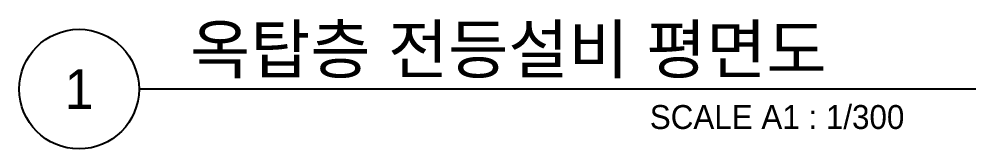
# Model space of a CAD drawing. Header units: millimetres. Extents: x 86947 to 500447, y -530175 to 1059536.
# Drawn here: x 94093 to 130007, y 899850 to 904735 of the extents above; entities that cross this region are included whole.
import ezdxf
from ezdxf.enums import TextEntityAlignment as Align

# ---------------------------------------------------------------- set-up
doc = ezdxf.new("R2010")
doc.units = ezdxf.units.MM
doc.header["$LTSCALE"] = 150
doc.layers.add('-----41 Drawing Title', color=2, linetype='Continuous')
doc.styles.add('ELEC', font='')
doc.styles.get('ELEC').set_extended_font_data('Dotum')

msp = doc.modelspace()

# ---------------------------------------------------------------- linework, layer by layer
at = {"layer": '-----41 Drawing Title', "color": 7}
msp.add_line((130007, 902100), (98593, 902100), dxfattribs=at)
msp.add_circle((96343, 902100), 2250, dxfattribs=at)

# ---------------------------------------------------------------- texts
at = {"layer": '-----41 Drawing Title', "color": 2, "style": 'ELEC'}
msp.add_text('옥탑층 전등설비 평면도', height=1800, dxfattribs=at).set_placement((100510, 902700))
at = {"layer": '-----41 Drawing Title', "color": 7, "style": 'ELEC'}
msp.add_text('1', height=1500, dxfattribs=at).set_placement((96343, 902100), align=Align.MIDDLE)
at = {"layer": '-----41 Drawing Title', "style": 'ELEC'}
msp.add_text('SCALE A1 : 1/300', height=900, dxfattribs=at).set_placement((127323, 900600), align=Align.RIGHT)

doc.saveas('drawing.dxf')
